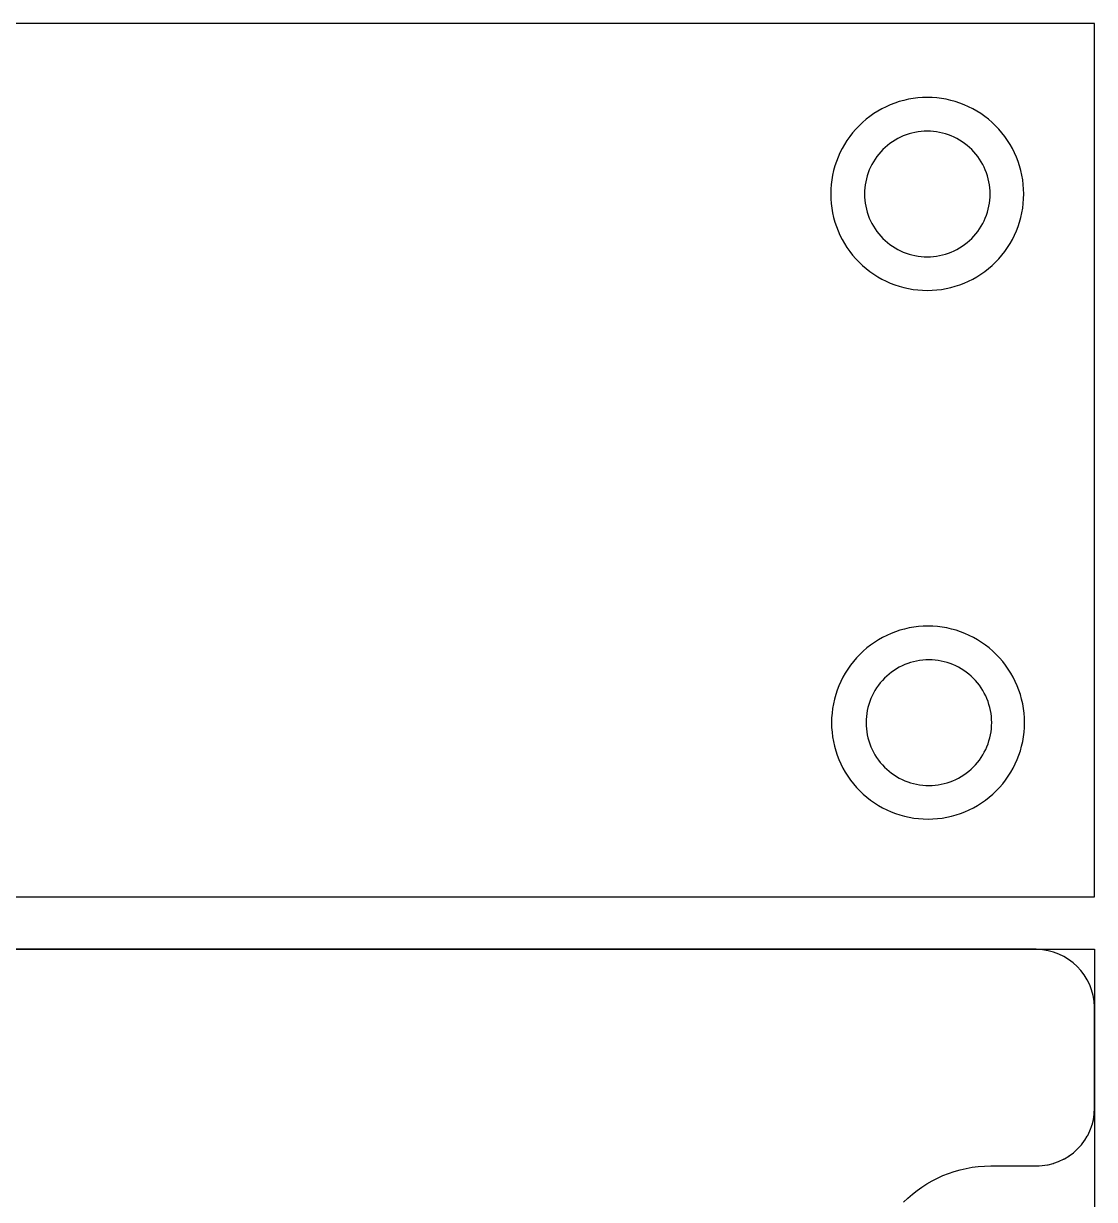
# Model space of a CAD drawing. Extents: x 27 to 704, y 10 to 614.
# Drawn here: x 483.9 to 526.32, y 566.89 to 613.49 of the extents above; entities that cross this region are included whole.
import ezdxf

# ---------------------------------------------------------------- set-up
doc = ezdxf.new("R2010")
doc.units = 0
doc.layers.add('_BACKPANEL', color=5, linetype='CONTINUOUS')
doc.layers.add('_TOPLAYER', color=1, linetype='CONTINUOUS')

msp = doc.modelspace()

# ---------------------------------------------------------------- linework, layer by layer
at = {"layer": '_BACKPANEL'}
for points in [[(203.984, 613.485), (203.984, 610.025), (203.984, 603.105), (203.984, 589.265), (203.984, 585.805), (203.984, 578.885), (526.316, 578.885), (526.316, 585.805), (526.316, 589.265), (526.316, 603.105), (526.316, 610.025), (526.316, 613.485)], [(526.321, 576.81), (526.321, 572.142), (526.321, 562.805), (526.321, 553.469), (526.321, 511.454), (526.321, 502.117), (203.984, 502.117), (203.984, 511.454), (203.984, 553.469), (203.984, 562.805), (203.984, 572.142), (203.984, 576.81)]]:
    msp.add_lwpolyline(points, close=True, dxfattribs=at)
for points in [[(519.698, 604.242, 0.414214), (522.187, 606.73, 0.414214), (519.698, 609.219, 0.414214), (517.21, 606.73, 0.414214)], [(519.762, 583.296, 0.414214), (522.25, 585.784, 0.414214), (519.762, 588.272, 0.414214), (517.274, 585.784, 0.414214)]]:
    msp.add_lwpolyline(points, format="xyb", close=True, dxfattribs=at)
at = {"layer": '_TOPLAYER'}
msp.add_lwpolyline([(203.984, 578.885), (526.316, 578.885), (526.316, 613.485), (203.984, 613.485)], close=True, dxfattribs=at)
for points in [[(519.697, 602.91, 0.414214), (523.52, 606.733, 0.414214), (519.697, 610.556, 0.414214), (515.874, 606.733, 0.414214)], [(519.728, 581.963, 0.414214), (523.551, 585.786, 0.414214), (519.728, 589.609, 0.414214), (515.905, 585.786, 0.414214)]]:
    msp.add_lwpolyline(points, format="xyb", close=True, dxfattribs=at)
msp.add_lwpolyline([(518.76, 566.779), (518.93, 566.942), (519.107, 567.097), (519.292, 567.244), (519.484, 567.381), (519.682, 567.509), (519.887, 567.628), (520.098, 567.737), (520.314, 567.836), (520.536, 567.925), (520.764, 568.002), (520.996, 568.069), (521.232, 568.124), (521.473, 568.167), (521.718, 568.199), (521.966, 568.218), (522.217, 568.224), (524.013, 568.224), (524.128, 568.226), (524.243, 568.236), (524.255, 568.236), (524.463, 568.267), (524.489, 568.267), (524.684, 568.317), (524.7, 568.323), (524.716, 568.328), (524.893, 568.392), (524.929, 568.407), (525.097, 568.488), (525.107, 568.488), (525.118, 568.496), (525.13, 568.501), (525.304, 568.607), (525.309, 568.616), (525.314, 568.617), (525.486, 568.745), (525.641, 568.886), (525.652, 568.897), (525.791, 569.049), (525.801, 569.059), (525.925, 569.224), (525.935, 569.236), (526.037, 569.404), (526.044, 569.419), (526.052, 569.433), (526.136, 569.607), (526.142, 569.621), (526.148, 569.635), (526.216, 569.821), (526.221, 569.834), (526.226, 569.849), (526.277, 570.048), (526.277, 570.058), (526.31, 570.27), (526.31, 570.286), (526.321, 570.514), (526.321, 572.187), (526.321, 572.744), (526.321, 574.517), (526.306, 574.75), (526.269, 574.975), (526.21, 575.193), (526.131, 575.401), (526.034, 575.6), (525.918, 575.787), (525.785, 575.961), (525.637, 576.122), (525.475, 576.268), (525.299, 576.399), (525.11, 576.513), (524.911, 576.609), (524.701, 576.685), (524.483, 576.742), (524.257, 576.778), (524.024, 576.791), (524.014, 576.81), (438.271, 576.81)], dxfattribs=at)

doc.saveas('drawing.dxf')
